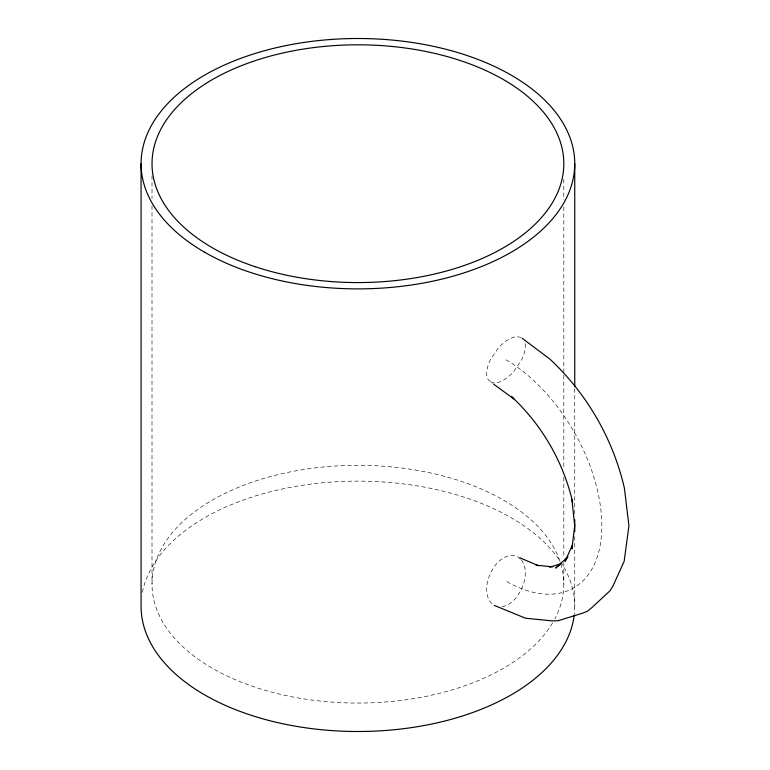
<?xml version="1.0" encoding="UTF-8"?>
<svg xmlns="http://www.w3.org/2000/svg" width="770" height="770" viewBox="0 0 770 770"><rect width="100%" height="100%" fill="white"/><g stroke="black" fill="none" stroke-linecap="round" stroke-linejoin="round"><path stroke-width="0.58" stroke-dasharray="3.85 2.89" d="M521.3 337.645L517.719 336.702A27.297 13.571 -53.9 0 0 498.556 347.771L490.634 359.253A26.68 13.263 -53.9 0 0 488.151 379.581L492.608 383.431M490.683 382.026L494.263 382.969A27.297 13.571 -53.9 0 0 513.426 371.9L521.348 360.418A26.68 13.263 -53.9 0 0 524.274 340.918M520.453 559.212L517.787 556.922L513.426 555.536A27.297 17.681 -67 0 0 494.263 566.595L490.683 572.572L488.151 579.136A26.68 17.287 -67 0 0 490.634 602.323L494.186 605.364M574.747 388.609L574.747 516.102M574.747 536.546L574.747 606.308M563.813 179.304L563.813 199.728M563.813 206.938L563.813 373.931M563.813 375.134L563.813 468.843M563.813 477.256L563.813 557.75M563.813 562.552L563.813 584.18M152.008 175.704L152.008 198.535M152.008 205.734L152.008 584.18M560.627 561.859A216.842 125.192 0 0 1 574.295 614.46M142.44 592.303A216.842 125.192 0 0 1 329.868 482.174A216.842 125.192 0 0 1 559.963 560.868M552.619 622.853A205.898 118.878 0 0 1 204.137 663.23A205.898 118.878 0 0 1 313.881 468.054A205.898 118.878 0 0 1 554.833 618.907M505.986 359.831A135.52 78.242 60 0 1 601.822 525.814A135.52 78.242 60 0 1 505.986 581.148M521.348 559.973A26.68 17.287 -67 0 1 523.831 583.159L521.3 589.714L517.719 595.691A27.297 17.681 -67 0 1 501.443 606.75"/><path stroke-width="1.16" d="M572.524 545.843L571.908 548.789L574.718 525.814L571.908 499.605L572.697 502.396C563.419 462.077 541.993 424.963 511.713 396.762L513.734 398.841L493.56 384.134M572.447 544.977L565.026 561.378L567.394 557.596M567.99 556.652L555.699 568.048L560.194 564.381M549.607 567.259L561.041 563.736M536.074 565.17L552.802 566.826M519.981 557.855L538.644 565.796M494.186 605.364L525.506 618.223L552.619 620.909L558.202 620.707L581.879 613.392L587.308 611.332L591.803 607.665L609.975 590.811L612.939 586.086L624.172 561.253L628.926 525.814L624.412 488.19C613.064 438.91 586.875 393.557 549.867 359.089L522.243 338.328M574.747 163.692L574.747 386.203M574.747 519.712L574.747 531.743M141.074 163.692L141.074 606.308A216.842 125.192 0 0 0 349.83 731.413A216.842 125.192 0 0 0 574.15 615.634M204.589 252.214A216.842 125.192 0 0 0 567.365 196.09A216.842 125.192 0 0 0 301.792 42.764A216.842 125.192 0 0 0 204.589 252.214M254.966 266.641A205.898 118.878 0 0 0 563.813 163.692A205.898 118.878 0 0 0 254.966 60.743A205.898 118.878 0 0 0 254.966 266.641"/></g></svg>
